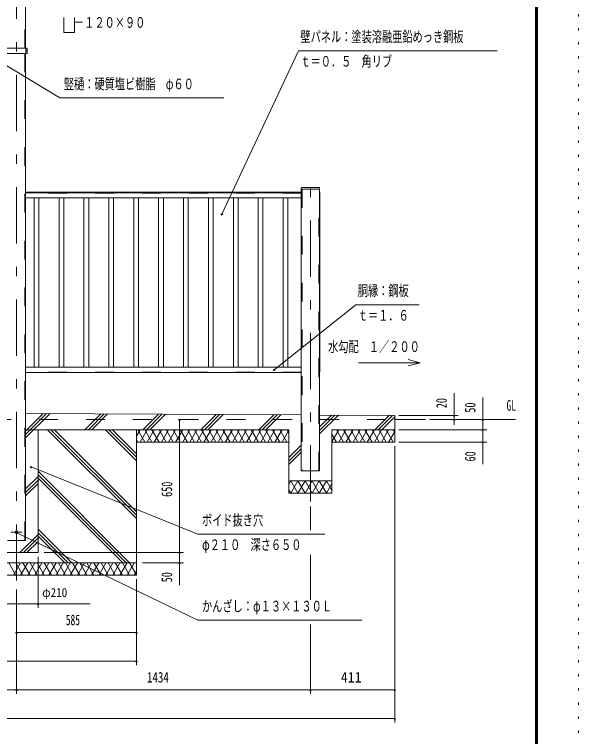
# Model space of a CAD drawing. Units: millimetres, scale not verified. Extents: x -34085 to 34091, y -14700 to 14700.
# Drawn here: x 24458 to 34091, y -3885 to 8454 of the extents above; entities that cross this region are included whole.
import ezdxf
from ezdxf.enums import TextEntityAlignment as Align

# ---------------------------------------------------------------- set-up
doc = ezdxf.new("R2010")
doc.units = ezdxf.units.MM
doc.header["$LTSCALE"] = 80
for name, pattern in [('USER2', [10, 4, -6]), ('USER3', [24, 12, -5, 2, -5]), ('USER4', [3, 0.5, -2.5])]:
    doc.linetypes.add(name, pattern=pattern)
for name, color, linetype, lineweight in [('0-6_2-02BOLD', 7, 'Continuous', 18), ('0-7_2-12HIDDEN', 3, 'USER2', 18), ('0-8_2-22CENTER', 3, 'USER3', 18), ('0-9_2-42THIN', 4, 'Continuous', 18), ('0-A_2-52DIM', 3, 'Continuous', 18), ('0-B_2-62HATCH', 2, 'Continuous', 18), ('0-C_F-F1PAPER', 5, 'Continuous', 18), ('0-D_F-E_J_ADD', 5, 'USER4', 18)]:
    doc.layers.add(name, color=color, linetype=linetype, lineweight=lineweight)
doc.styles.add('ＭＳ ゴシック', font='')
doc.styles.get('ＭＳ ゴシック').set_extended_font_data('MS Gothic')

msp = doc.modelspace()

# ---------------------------------------------------------------- linework, layer by layer
at = {"layer": '0-6_2-02BOLD'}
for p, q in [((24649.78, 9341.41), (24649.78, 7878.4)), ((24649.78, 7787.41), (24649.78, -532.1)), ((24655.36, 7878.4), (24655.36, 7787.41)), ((24655.36, 7832.91), (24676.71, 7832.91)), ((29356.93, 5470.4), (29668.77, 5470.4)), ((29367.42, 5498.4), (29658.27, 5498.4)), ((29668.77, 5487.9), (29668.77, 657.9)), ((24649.78, 5417.9), (29356.93, 5417.9)), ((29356.93, 5406.7), (24649.78, 5406.7)), ((24649.78, 5319.2), (29356.93, 5319.2)), ((24649.78, 2426.8), (29356.92, 2426.8)), ((29356.92, 2337.9), (24649.78, 2337.9)), ((29356.92, 1610.84), (24649.77, 1634.25)), ((30951.34, 1602.9), (29668.77, 1609.28)), ((30951.34, 1532.9), (31476.34, 1532.9)), ((29145.44, 1147.9), (26541.35, 1147.9)), ((29145.44, 482.9), (29880.44, 482.9)), ((24337.93, -532.1), (24649.78, -532.1)), ((21291.36, -917.1), (26541.35, -917.1))]:
    msp.add_line(p, q, dxfattribs=at)
for points in [[(23435.12, 7878.4), (24676.71, 7878.4), (24676.71, 7787.41), (23435.12, 7787.41)], [(29668.87, 657.9), (29356.92, 657.9), (29356.93, 5487.9)], [(29668.77, 5417.9), (29675.6, 5417.9), (29675.6, 2343.5), (29668.77, 2343.5)], [(29880.44, 1147.9), (30951.34, 1147.9), (30951.34, 1602.9)], [(26541.35, 1357.9), (26541.35, -1127.1), (21291.36, -1127.1)], [(24126.35, 1357.9), (24126.35, -742.1), (24861.34, -742.1), (24861.34, 1357.9)], [(24649.77, 1357.9), (29145.44, 1357.9), (29145.44, 272.9), (29880.44, 272.9), (29880.44, 1357.9), (30951.34, 1357.9)]]:
    msp.add_lwpolyline(points, dxfattribs=at)
msp.add_circle((24493.85, -392.1), 22.75, dxfattribs=at)
for centre, start, end in [((29367.42, 5487.9), 90, 180), ((29658.27, 5487.9), 0, 90)]:
    msp.add_arc(centre, 10.5, start, end, dxfattribs=at)
at = {"layer": '0-7_2-12HIDDEN'}
for p, q in [((24635.08, 7878.4), (24635.08, 9341.41)), ((24635.08, -532.1), (24635.08, 7787.41)), ((29371.63, 5470.4), (29371.62, 657.9)), ((29654.07, 657.9), (29654.07, 5470.4)), ((24649.78, 5412.3), (29356.93, 5412.3)), ((29356.93, 5402.5), (24649.78, 5402.5)), ((29671.4, 5417.9), (29671.4, 2343.5)), ((29356.92, 2343.5), (24649.78, 2343.5)), ((16881.34, 1532.9), (30951.35, 1532.9))]:
    msp.add_line(p, q, dxfattribs=at)
at = {"layer": '0-8_2-22CENTER'}
for p, q in [((24493.85, 9341.41), (24493.85, -1827.1)), ((29512.85, 132.9), (29512.85, 5775.85)), ((24589.05, -392.1), (24398.64, -392.1))]:
    msp.add_line(p, q, dxfattribs=at)
at = {"layer": '0-9_2-42THIN'}
for p, q in [((24794.85, 5319.2), (24794.85, 2426.8)), ((24875.35, 2426.8), (24875.35, 5319.2)), ((25220.1, 5319.2), (25220.1, 2426.8)), ((25300.6, 2426.8), (25300.6, 5319.2)), ((25645.35, 5319.2), (25645.35, 2426.8)), ((25725.85, 2426.8), (25725.85, 5319.2)), ((26070.6, 5319.2), (26070.6, 2426.8)), ((26151.1, 2426.8), (26151.1, 5319.2)), ((26495.85, 5319.2), (26495.85, 2426.8)), ((26576.35, 2426.8), (26576.35, 5319.2)), ((26921.1, 5319.2), (26921.1, 2426.8)), ((27001.6, 2426.8), (27001.6, 5319.2)), ((27346.35, 5319.2), (27346.35, 2426.8)), ((27426.85, 2426.8), (27426.85, 5319.2)), ((27771.6, 5319.2), (27771.6, 2426.8)), ((27852.1, 2426.8), (27852.1, 5319.2)), ((28196.85, 5319.2), (28196.85, 2426.8)), ((28277.35, 2426.8), (28277.35, 5319.2)), ((28622.1, 5319.2), (28622.1, 2426.8)), ((28702.6, 2426.8), (28702.6, 5319.2)), ((29047.35, 5319.2), (29047.35, 2426.8)), ((29127.85, 2426.8), (29127.85, 5319.2))]:
    msp.add_line(p, q, dxfattribs=at)
at = {"layer": '0-A_2-52DIM'}
for p, q in [((29306.35, 7832.9), (27999.42, 5038.52)), ((32701.36, 7832.9), (29306.35, 7832.9)), ((28013.42, 5038.52), (27985.42, 5038.52)), ((30286.35, 3492.9), (28891.53, 2381.95)), ((30286.35, 3492.91), (31371.35, 3492.91)), ((31385.34, 2502.02), (30335.34, 2502.02)), ((28905.53, 2381.95), (28877.53, 2381.95)), ((31966.34, 1438.97), (31966.34, 1980.9)), ((32456.35, 1910.9), (32456.35, 769.9)), ((27290.35, 1532.9), (27262.35, 1532.9)), ((27276.35, 1532.9), (27276.35, -1295.1)), ((31021.34, 1602.9), (32036.34, 1602.9)), ((33016.35, 1532.9), (31546.34, 1532.9)), ((31980.34, 1602.9), (31952.34, 1602.9)), ((31980.34, 1532.9), (31952.34, 1532.9)), ((32470.35, 1532.9), (32442.35, 1532.9)), ((31021.34, 1357.9), (32526.34, 1357.9)), ((32470.35, 1357.9), (32442.35, 1357.9)), ((32526.34, 1147.9), (31021.34, 1147.9)), ((32470.35, 1147.9), (32442.35, 1147.9)), ((30951.35, 1077.9), (30951.35, -3647.09)), ((24757.3, 723.56), (24729.3, 723.56)), ((27591.35, -427.1), (24743.3, 723.56)), ((29512.85, -357.1), (29512.85, 44.69)), ((24515.36, -402.52), (24487.36, -402.52)), ((27591.35, -1897.1), (24501.36, -402.52)), ((27591.35, -427.1), (29761.35, -427.1)), ((24861.35, -1687.1), (24861.35, -812.1)), ((24966.35, -742.1), (27346.34, -742.1)), ((27290.35, -742.1), (27262.35, -742.1)), ((29512.85, -1549.43), (29512.85, -777.1)), ((27346.34, -917.1), (26646.35, -917.1)), ((27290.35, -917.1), (27262.35, -917.1)), ((26541.35, -1197.1), (26541.35, -2667.1)), ((24493.85, -3157.09), (24493.85, -1372.1)), ((24038.85, -1617.1), (25753.85, -1617.1)), ((24875.35, -1617.1), (24847.35, -1617.1)), ((30391.35, -1897.1), (27591.35, -1897.1)), ((29512.85, -3157.09), (29512.85, -1969.98)), ((24507.85, -2107.1), (24479.85, -2107.1)), ((24493.85, -2107.1), (26541.35, -2107.1)), ((26555.35, -2107.1), (26527.35, -2107.1)), ((26541.35, -2597.1), (21291.36, -2597.1)), ((26555.35, -2597.1), (26527.35, -2597.1)), ((16881.35, -3087.09), (30951.35, -3087.09)), ((24507.85, -3087.09), (24479.85, -3087.09)), ((29526.85, -3087.09), (29498.85, -3087.09)), ((30965.35, -3087.09), (30937.35, -3087.09)), ((30951.35, -3577.09), (16881.35, -3577.09)), ((30965.35, -3577.09), (30937.35, -3577.09))]:
    msp.add_line(p, q, dxfattribs=at)
for points in [[(25486.01, 8403.61), (25486.01, 8146.09), (25301.7, 8146.09), (25301.7, 8403.61)], [(23400.3, 8133), (25231.7, 7026.1), (28031.71, 7026.1)], [(31182.49, 2556.37), (31385.34, 2502.02), (31182.49, 2447.67)]]:
    msp.add_lwpolyline(points, dxfattribs=at)
for centre in [(27999.42, 5038.52), (28891.53, 2381.95), (27276.35, 1532.9), (31966.34, 1602.9), (31966.34, 1532.9), (32456.35, 1532.9), (32456.35, 1357.9), (32456.35, 1147.9), (24743.3, 723.56), (24501.36, -402.52), (27276.35, -742.1), (27276.35, -917.1), (24861.35, -1617.1), (24493.85, -2107.1), (26541.35, -2107.1), (26541.35, -2597.1), (24493.85, -3087.09), (29512.85, -3087.09), (30951.35, -3087.09), (30951.35, -3577.09)]:
    msp.add_arc(centre, 14, 180, 0, dxfattribs=at)
at = {"layer": '0-B_2-62HATCH'}
for p, q in [((24946.77, 1632.78), (24649.77, 1335.78)), ((24649.77, 1276.38), (25005.87, 1632.48)), ((25064.98, 1632.19), (24649.77, 1216.98)), ((25661.85, 1357.9), (25931.82, 1627.88)), ((25990.92, 1627.58), (25721.24, 1357.9)), ((25780.64, 1357.9), (26050.02, 1627.29)), ((26651.8, 1357.9), (26916.87, 1622.97)), ((26711.2, 1357.9), (26975.97, 1622.68)), ((27035.08, 1622.39), (26770.6, 1357.9)), ((27641.75, 1357.9), (27901.91, 1618.07)), ((27961.02, 1617.78), (27701.14, 1357.9)), ((27760.54, 1357.9), (28020.12, 1617.49)), ((28631.7, 1357.9), (28886.97, 1613.17)), ((28946.06, 1612.88), (28691.09, 1357.9)), ((28750.49, 1357.9), (29005.17, 1612.59)), ((29668.77, 1405.03), (29872.01, 1608.27)), ((29931.12, 1607.98), (29668.77, 1345.63)), ((29668.77, 1286.23), (29990.22, 1607.68)), ((30611.59, 1357.9), (30857.06, 1603.37)), ((30916.16, 1603.08), (30670.99, 1357.9)), ((30730.38, 1357.9), (30951.34, 1578.86)), ((25021.89, 1357.9), (26541.35, -161.55)), ((26541.35, -102.15), (25081.29, 1357.9)), ((25140.69, 1357.9), (26541.35, -42.75)), ((26541.35, 828.4), (26011.85, 1357.9)), ((26071.25, 1357.9), (26541.35, 887.8)), ((26541.35, 947.2), (26130.64, 1357.9)), ((26541.35, 1249.55), (26603.9, 1357.9)), ((26563.49, 1357.9), (26684.73, 1147.9)), ((26725.15, 1357.9), (26603.9, 1147.9)), ((26805.98, 1147.9), (26684.73, 1357.9)), ((26725.15, 1147.9), (26846.39, 1357.9)), ((26805.98, 1357.9), (26927.22, 1147.9)), ((26967.64, 1357.9), (26846.39, 1147.9)), ((27048.46, 1147.9), (26927.22, 1357.9)), ((26967.64, 1147.9), (27088.87, 1357.9)), ((27048.46, 1357.9), (27169.71, 1147.9)), ((27210.12, 1357.9), (27088.88, 1147.9)), ((27290.95, 1147.9), (27169.7, 1357.9)), ((27210.12, 1147.9), (27331.36, 1357.9)), ((27290.95, 1357.9), (27412.19, 1147.9)), ((27452.61, 1357.9), (27331.36, 1147.9)), ((27533.44, 1147.9), (27412.19, 1357.9)), ((27452.61, 1147.9), (27573.85, 1357.9)), ((27533.44, 1357.9), (27654.68, 1147.9)), ((27695.09, 1357.9), (27573.85, 1147.9)), ((27775.92, 1147.9), (27654.69, 1357.9)), ((27695.09, 1147.9), (27816.33, 1357.9)), ((27775.92, 1357.9), (27897.17, 1147.9)), ((27937.58, 1357.9), (27816.34, 1147.9)), ((28018.41, 1147.9), (27897.17, 1357.9)), ((27937.58, 1147.9), (28058.83, 1357.9)), ((28018.41, 1357.9), (28139.66, 1147.9)), ((28180.07, 1357.9), (28058.83, 1147.9)), ((28260.9, 1147.9), (28139.66, 1357.9)), ((28180.07, 1147.9), (28301.32, 1357.9)), ((28260.9, 1357.9), (28382.14, 1147.9)), ((28422.55, 1357.9), (28301.32, 1147.9)), ((28503.38, 1147.9), (28382.14, 1357.9)), ((28422.55, 1147.9), (28543.8, 1357.9)), ((28503.39, 1357.9), (28624.63, 1147.9)), ((28665.04, 1357.9), (28543.8, 1147.9)), ((28624.63, 1357.9), (28745.87, 1147.9)), ((28665.04, 1147.9), (28786.29, 1357.9)), ((28867.12, 1147.9), (28745.88, 1357.9)), ((28786.29, 1147.9), (28907.53, 1357.9)), ((28867.12, 1357.9), (28988.37, 1147.9)), ((29028.77, 1357.9), (28907.54, 1147.9)), ((28988.37, 1357.9), (29109.6, 1147.9)), ((29109.6, 1357.9), (29145.44, 1295.84)), ((29998.72, 1357.9), (29880.44, 1153.03)), ((30079.56, 1147.9), (29958.31, 1357.9)), ((29998.73, 1147.9), (30119.97, 1357.9)), ((30079.56, 1357.9), (30200.8, 1147.9)), ((30241.21, 1357.9), (30119.97, 1147.9)), ((30322.05, 1147.9), (30200.8, 1357.9)), ((30241.22, 1147.9), (30362.45, 1357.9)), ((30322.05, 1357.9), (30443.28, 1147.9)), ((30483.7, 1357.9), (30362.45, 1147.9)), ((30564.53, 1147.9), (30443.28, 1357.9)), ((30483.7, 1147.9), (30604.94, 1357.9)), ((30685.77, 1147.9), (30564.53, 1357.9)), ((30726.19, 1357.9), (30604.94, 1147.9)), ((30685.77, 1357.9), (30807.02, 1147.9)), ((30847.43, 1357.9), (30726.19, 1147.9)), ((30928.26, 1147.9), (30807.02, 1357.9)), ((30951.34, 1317.92), (30928.27, 1357.9)), ((29028.77, 1147.9), (29145.44, 1349.97)), ((29880.44, 1282.78), (29958.31, 1147.9)), ((30847.43, 1147.9), (30951.34, 1327.88)), ((26563.49, 1147.9), (26541.35, 1186.26)), ((29145.44, 881.71), (29356.92, 1093.18)), ((29356.92, 1033.78), (29145.44, 822.3)), ((29145.44, 762.9), (29356.92, 974.38)), ((24861.34, 647.3), (26425.74, -917.1)), ((24861.34, 557.4), (24649.78, 345.83)), ((24649.78, 286.44), (24861.34, 498)), ((26366.34, -917.1), (24861.34, 587.9)), ((26306.94, -917.1), (24861.34, 528.5)), ((24861.34, 438.6), (24649.78, 227.04)), ((29178.92, 482.9), (29145.44, 424.9)), ((29300.16, 272.9), (29178.92, 482.9)), ((29178.92, 272.9), (29300.16, 482.9)), ((29421.41, 482.9), (29300.16, 272.9)), ((29145.44, 330.89), (29178.92, 272.9)), ((25435.79, -917.1), (24861.34, -342.65)), ((24861.34, -432.55), (24551.81, -742.1)), ((24611.2, -742.1), (24861.34, -491.95)), ((24861.34, -402.05), (25376.4, -917.1)), ((25317, -917.1), (24861.34, -461.45)), ((24861.34, -551.35), (24670.59, -742.1)), ((24360.9, -917.1), (24482.14, -1127.1)), ((24441.73, -1127.1), (24562.98, -917.1)), ((24603.39, -1127.1), (24482.15, -917.1)), ((24684.21, -917.1), (24562.98, -1127.1)), ((24603.39, -917.1), (24724.63, -1127.1)), ((24684.21, -1127.1), (24805.46, -917.1)), ((24724.63, -917.1), (24845.87, -1127.1)), ((24805.46, -1127.1), (24926.7, -917.1)), ((24845.87, -917.1), (24967.12, -1127.1)), ((24926.7, -1127.1), (25047.95, -917.1)), ((24967.12, -917.1), (25088.36, -1127.1)), ((25047.95, -1127.1), (25169.19, -917.1)), ((25088.36, -917.1), (25209.61, -1127.1)), ((25169.19, -1127.1), (25290.44, -917.1)), ((25209.61, -917.1), (25330.86, -1127.1)), ((25290.44, -1127.1), (25411.67, -917.1)), ((25330.85, -917.1), (25452.09, -1127.1)), ((25411.67, -1127.1), (25532.92, -917.1)), ((25573.33, -1127.1), (25452.09, -917.1)), ((25654.16, -917.1), (25532.92, -1127.1)), ((25573.33, -917.1), (25694.58, -1127.1)), ((25654.16, -1127.1), (25775.41, -917.1)), ((25815.83, -1127.1), (25694.58, -917.1)), ((25896.66, -917.1), (25775.41, -1127.1)), ((25815.83, -917.1), (25937.07, -1127.1)), ((25896.66, -1127.1), (26017.89, -917.1)), ((26058.31, -1127.1), (25937.07, -917.1)), ((26139.14, -917.1), (26017.89, -1127.1)), ((26058.31, -917.1), (26179.55, -1127.1)), ((26139.14, -1127.1), (26260.38, -917.1)), ((26179.55, -917.1), (26300.8, -1127.1)), ((26260.38, -1127.1), (26381.63, -917.1)), ((26422.04, -1127.1), (26300.8, -917.1)), ((26502.87, -917.1), (26381.63, -1127.1)), ((26422.04, -917.1), (26541.35, -1123.74)), ((26502.87, -1127.1), (26541.35, -1060.45))]:
    msp.add_line(p, q, dxfattribs=at)
for points in [[(29300.16, 482.9), (29421.41, 272.9), (29542.65, 482.9), (29663.89, 272.9), (29785.14, 482.9), (29880.44, 317.83)], [(29880.44, 437.98), (29785.14, 272.9), (29663.89, 482.9), (29542.65, 272.9), (29421.41, 482.9)]]:
    msp.add_lwpolyline(points, dxfattribs=at)
at = {"layer": '0-C_F-F1PAPER'}
for points in [[(33391.46, -14000), (-6788.54, -14000), (-6788.54, 14140), (33391.46, 14140)], [(33387.96, -13996.5), (33387.96, 14136.5), (-6785.04, 14136.5), (-6785.04, -13996.5)], [(33384.46, -13993), (33384.46, 14133), (-6781.54, 14133), (-6781.54, -13993)], [(33380.96, -13989.5), (-6778.04, -13989.5), (-6778.04, 14129.5), (33380.96, 14129.5)], [(33377.46, -13986), (33377.46, 14126), (-6774.54, 14126), (-6774.54, -13986)], [(33373.96, -13982.5), (-6771.04, -13982.5), (-6771.04, 14122.5), (33373.96, 14122.5)], [(33370.46, -13979), (33370.46, 14119), (-6767.54, 14119), (-6767.54, -13979)], [(33366.96, -13975.5), (-6764.04, -13975.5), (-6764.04, 14115.5), (33366.96, 14115.5)], [(33363.46, -13972), (-6760.54, -13972), (-6760.54, 14112), (33363.46, 14112)], [(33359.96, -13968.5), (-6757.04, -13968.5), (-6757.04, 14108.5), (33359.96, 14108.5)], [(33356.46, -13965), (33356.46, 14105), (-6753.54, 14105), (-6753.54, -13965)]]:
    msp.add_lwpolyline(points, close=True, dxfattribs=at)
at = {"layer": '0-D_F-E_J_ADD'}
msp.add_lwpolyline([(34091.46, -14700), (-7488.54, -14700), (-7488.54, 14700), (34091.46, 14700)], close=True, dxfattribs=at)

# ---------------------------------------------------------------- texts
at = {"layer": '0-A_2-52DIM', "color": 7, "style": 'ＭＳ ゴシック'}
for s, height, width, p in [('\u3000－１２０×９０', 182.3, 0.7, (25301.7, 8170.96)), ('壁パネル：塗装溶融亜鉛めっき鋼板', 182.3, 0.7, (29341.35, 7927.78)), ('ｔ＝０．５\u3000角リブ', 182.3, 0.7, (29341.35, 7507.77)), ('竪樋：硬質塩ビ樹脂\u3000φ６０', 182.3, 0.7, (25301.71, 7120.97)), ('胴縁：鋼板', 182.3, 0.7, (30321.35, 3587.78)), ('ｔ＝１．６', 182.3, 0.7, (30321.35, 3167.78)), ('水勾配\u3000１／２００', 182.3, 0.7, (29815.19, 2631.89)), ('GL', 182.3, 0.65, (32862.35, 1627.77)), ('ボイド抜き穴', 182.3, 0.7, (27661.35, -332.23)), ('φ２１０\u3000深さ６５０', 182.3, 0.7, (27661.35, -752.23)), ('φ210', 155, 0.9, (24931.35, -1547.1)), ('かんざし：φ１３×１３０Ｌ', 182.3, 0.7, (27661.35, -1802.23)), ('585', 182.3, 0.65, (25335.74, -2037.1)), ('1434', 182.3, 0.75, (26722.62, -3017.09)), ('411', 182.3, 0.95, (30031.59, -3017.09))]:
    msp.add_text(s, height=height, dxfattribs=dict(at, width=width)).set_placement(p, align=Align.BOTTOM_LEFT)
at = {"layer": '0-A_2-52DIM', "color": 7, "style": 'ＭＳ ゴシック', "width": 0.7}
for s, p in [('20', (31896.34, 1725.66)), ('50', (32386.35, 1649.5)), ('60', (32386.35, 815.94)), ('650', (27206.35, 210.69)), ('50', (27206.35, -1248.5))]:
    msp.add_text(s, height=182.3, rotation=90, dxfattribs=at).set_placement(p, align=Align.BOTTOM_LEFT)

doc.saveas('drawing.dxf')
